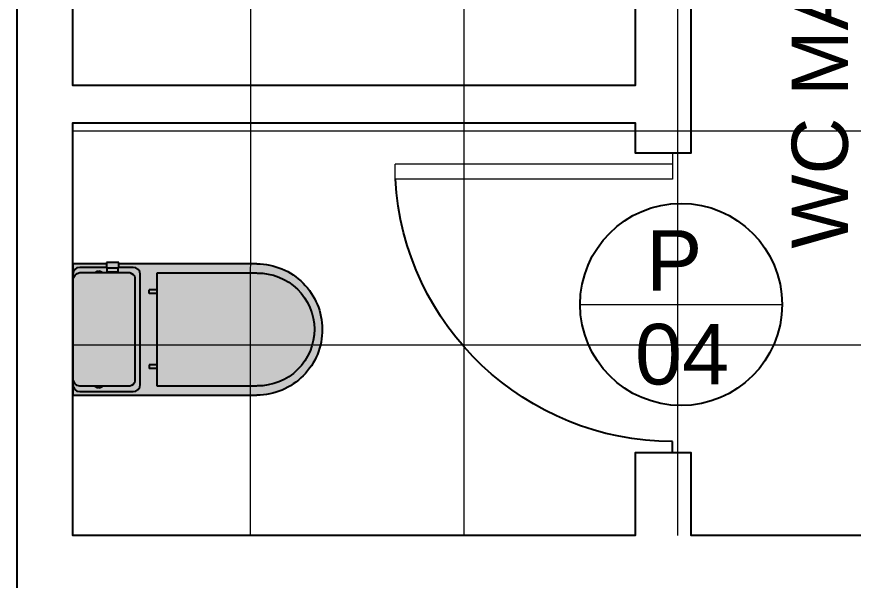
# Model space of a CAD drawing. Extents: x 3377 to 3790, y 1673 to 1846.
# Drawn here: x 3554.873 to 3556.944, y 1743.61 to 1745.004 of the extents above; entities that cross this region are included whole.
import ezdxf
from ezdxf.enums import TextEntityAlignment as Align

# ---------------------------------------------------------------- set-up
doc = ezdxf.new("R2010")
doc.units = 0
doc.header["$LTSCALE"] = 2
for name, color, linetype, lineweight in [('. hachura', 8, 'Continuous', 0), ('. TEXTO', 7, 'Continuous', 0), ('VETRATE_sez_vetro', 151, 'Continuous', 5)]:
    doc.layers.add(name, color=color, linetype=linetype, lineweight=lineweight)
for name, color, linetype in [('. Layaot', 8, 'Continuous'), ('A-PARED', 4, 'Continuous'), ('F-VT-GREIDE', 6, 'Continuous'), ('PROIEZIONI_finissime', 251, 'Continuous')]:
    doc.layers.add(name, color=color, linetype=linetype)
doc.styles.add('75_R80', font='arial.ttf', dxfattribs={"height": 0.15})
doc.styles.add('REGUA-80', font='arial.ttf', dxfattribs={"height": 0.005})

# ---------------------------------------------------------------- blocks, each defined once
blk = doc.blocks.new('W-BAC1A')
at = {"layer": '. Layaot'}
h = blk.add_hatch(color=7, dxfattribs=at)
h.dxf.hatch_style = 1
h.set_gradient(color1=(255, 255, 255), color2=(214, 214, 214), rotation=90, tint=1, name='INVSPHERICAL')
h.paths.add_polyline_path([(0.1753, -0.0171), (0.1746, -0.0157), (0.1733, -0.015), (0.1719, -0.015), (0.1637, -0.015), (0.1466, -0.015), (0.1541, -0.0164), (0.1603, -0.0198), (0.1644, -0.0259), (0.1658, -0.0335), (0.1658, -0.1756), (0.1644, -0.1832), (0.1603, -0.1893), (0.1541, -0.1934), (0.1466, -0.1948), (-0.0003, -0.1948), (-0.1466, -0.1948), (-0.1541, -0.1934), (-0.1596, -0.1893), (-0.1637, -0.1832), (-0.1651, -0.1756), (-0.1651, -0.1374), (-0.1746, -0.1374), (-0.1746, -0.5062, 0.197897), (-0.1234, -0.6292, 0.197897), (-0.0003, -0.6805, 0.198912), (0.1236, -0.6297, 0.200944), (0.1753, -0.5048)])
h.paths.add_polyline_path([(0.0944, -0.2389), (0.0944, -0.2189), (0.1044, -0.2189), (0.1044, -0.2389), (0.1508, -0.2389), (0.1508, -0.5063, -0.20179), (0.1074, -0.6146, -0.201582), (-0.0003, -0.6593, -0.200507), (-0.1071, -0.6142, -0.200715), (-0.1501, -0.5063), (-0.1501, -0.2389), (-0.1056, -0.2389), (-0.1056, -0.2189), (-0.0956, -0.2189), (-0.0956, -0.2389)], flags=16)
h.paths.add_polyline_path([(-0.1541, -0.0164), (-0.1466, -0.015), (-0.163, -0.015), (-0.1726, -0.015), (-0.174, -0.0157), (-0.1746, -0.0171), (-0.1746, -0.0184), (-0.1746, -0.1045), (-0.1651, -0.1045), (-0.1651, -0.0335), (-0.1637, -0.0259), (-0.1596, -0.0198)], flags=17)
h = blk.add_hatch(color=7, dxfattribs=at)
h.dxf.hatch_style = 1
h.set_gradient(color1=(255, 255, 255), color2=(214, 214, 214), rotation=90, tint=1, name='INVSPHERICAL')
h.paths.add_polyline_path([(0.1644, -0.1832), (0.1658, -0.1756), (0.1658, -0.0335), (0.1644, -0.0259), (0.1603, -0.0198), (0.1541, -0.0164), (0.1466, -0.015), (0.1323, -0.015), (0.1391, -0.0171), (0.1453, -0.0212), (0.1494, -0.0266), (0.1514, -0.0335), (0.1514, -0.0752), (0.1535, -0.0752), (0.1541, -0.0752), (0.1541, -0.0758), (0.1562, -0.0799), (0.1569, -0.084), (0.1562, -0.0881), (0.1541, -0.0922), (0.1535, -0.0922), (0.1514, -0.0922), (0.1514, -0.1667), (0.15, -0.1715), (0.1466, -0.1756), (0.1425, -0.1791), (0.1371, -0.1804), (-0.0003, -0.1804), (-0.1371, -0.1804), (-0.1425, -0.1791), (-0.1466, -0.1756), (-0.1494, -0.1715), (-0.1514, -0.1667), (-0.1514, -0.0922), (-0.1528, -0.0922), (-0.1535, -0.0922), (-0.1555, -0.0881), (-0.1562, -0.084), (-0.1555, -0.0799), (-0.1535, -0.0758), (-0.1535, -0.0752), (-0.1528, -0.0752), (-0.1514, -0.0752), (-0.1514, -0.0335), (-0.1487, -0.0266), (-0.1446, -0.0212), (-0.1391, -0.0171), (-0.1323, -0.015), (-0.1466, -0.015), (-0.1541, -0.0164), (-0.1596, -0.0198), (-0.1637, -0.0259), (-0.1651, -0.0335), (-0.1651, -0.1045), (-0.1637, -0.1045), (-0.1637, -0.1066), (-0.1528, -0.1066), (-0.1528, -0.1353), (-0.1637, -0.1353), (-0.1637, -0.1374), (-0.1651, -0.1374), (-0.1651, -0.1756), (-0.1637, -0.1832), (-0.1596, -0.1893), (-0.1541, -0.1934), (-0.1466, -0.1948), (-0.0003, -0.1948), (0.1466, -0.1948), (0.1541, -0.1934), (0.1603, -0.1893)])
h = blk.add_hatch(color=7, dxfattribs=at)
h.dxf.hatch_style = 1
h.set_gradient(color1=(255, 255, 255), color2=(214, 214, 214), rotation=90, tint=1, name='INVSPHERICAL')
h.paths.add_polyline_path([(0.1514, -0.0335), (0.1494, -0.0266), (0.1453, -0.0212), (0.1391, -0.0171), (0.1323, -0.015), (-0.0003, -0.015), (-0.1323, -0.015), (-0.1391, -0.0171), (-0.1446, -0.0212), (-0.1487, -0.0266), (-0.1514, -0.0335), (-0.1514, -0.1667), (-0.1494, -0.1715), (-0.1466, -0.1756), (-0.1425, -0.1791), (-0.1371, -0.1804), (-0.0003, -0.1804), (0.1371, -0.1804), (0.1425, -0.1791), (0.1466, -0.1756), (0.15, -0.1715), (0.1514, -0.1667)])
h = blk.add_hatch(color=252, dxfattribs=at)
h.dxf.hatch_style = 1
h.set_gradient(color1=(132, 132, 132), color2=(173, 173, 173), rotation=90, tint=1, name='CYLINDER')
h.paths.add_polyline_path([(-0.1514, -0.0752), (-0.1528, -0.0752), (-0.1535, -0.0752), (-0.1535, -0.0758), (-0.1555, -0.0799), (-0.1562, -0.084), (-0.1555, -0.0881), (-0.1535, -0.0922), (-0.1528, -0.0922), (-0.1514, -0.0922)])
h.paths.add_polyline_path([(0.1562, -0.0881), (0.1569, -0.084), (0.1562, -0.0799), (0.1541, -0.0758), (0.1541, -0.0752), (0.1535, -0.0752), (0.1514, -0.0752), (0.1514, -0.0922), (0.1535, -0.0922), (0.1541, -0.0922)])
h = blk.add_hatch(color=252, dxfattribs=at)
h.dxf.hatch_style = 1
h.set_gradient(color1=(132, 132, 132), color2=(173, 173, 173), rotation=90, tint=1, name='CYLINDER')
h.paths.add_polyline_path([(-0.1637, -0.1045), (-0.1746, -0.1045), (-0.1787, -0.1045), (-0.1787, -0.1374), (-0.1746, -0.1374), (-0.1637, -0.1374)])
h.paths.add_polyline_path([(-0.1528, -0.1066), (-0.1637, -0.1066), (-0.1637, -0.1353), (-0.1528, -0.1353)])
h = blk.add_hatch(color=252, dxfattribs=at)
h.dxf.hatch_style = 1
h.set_gradient(color1=(132, 132, 132), color2=(173, 173, 173), rotation=90, tint=1, name='CYLINDER')
h.paths.add_polyline_path([(-0.0956, -0.2189), (-0.1056, -0.2189), (-0.1056, -0.2389), (-0.0956, -0.2389)])
h.paths.add_polyline_path([(0.1044, -0.2189), (0.0944, -0.2189), (0.0944, -0.2389), (0.1044, -0.2389)])
h = blk.add_hatch(color=7, dxfattribs=at)
h.dxf.hatch_style = 1
h.set_gradient(color1=(255, 255, 255), color2=(214, 214, 214), rotation=90, tint=1, name='INVSPHERICAL')
h.paths.add_polyline_path([(0.1508, -0.2389), (-0.1501, -0.2389), (-0.1501, -0.5063, 0.200715), (-0.1071, -0.6142, 0.200507), (-0.0003, -0.6593, 0.201582), (0.1074, -0.6146, 0.20179), (0.1508, -0.5063)])
for p, q in [((-0.1746, -0.0171), (-0.174, -0.0157)), ((-0.1746, -0.0184), (-0.1746, -0.0171)), ((-0.1746, -0.0184), (-0.1746, -0.0184)), ((-0.1746, -0.1045), (-0.1746, -0.0184)), ((-0.174, -0.0157), (-0.1726, -0.015)), ((-0.1726, -0.015), (-0.1719, -0.015)), ((-0.1719, -0.015), (-0.163, -0.015)), ((-0.1637, -0.0259), (-0.1596, -0.0198)), ((-0.163, -0.015), (-0.0003, -0.015)), ((-0.1596, -0.0198), (-0.1541, -0.0164)), ((-0.1541, -0.0164), (-0.1466, -0.015)), ((-0.1446, -0.0212), (-0.1487, -0.0266)), ((-0.1391, -0.0171), (-0.1446, -0.0212)), ((-0.1323, -0.015), (-0.1391, -0.0171)), ((-0.1323, -0.015), (-0.1323, -0.015)), ((-0.0003, -0.015), (0.1637, -0.015)), ((0.1391, -0.0171), (0.1323, -0.015)), ((0.1453, -0.0212), (0.1391, -0.0171)), ((0.1494, -0.0266), (0.1453, -0.0212)), ((0.1466, -0.015), (0.1541, -0.0164)), ((0.1466, -0.015), (0.1466, -0.015)), ((0.1541, -0.0164), (0.1603, -0.0198)), ((0.1603, -0.0198), (0.1644, -0.0259)), ((0.1637, -0.015), (0.1719, -0.015)), ((0.1719, -0.015), (0.1733, -0.015)), ((0.1719, -0.015), (0.1719, -0.015)), ((0.1733, -0.015), (0.1746, -0.0157)), ((0.1746, -0.0157), (0.1753, -0.0171)), ((0.1753, -0.0171), (0.1753, -0.0184)), ((0.1753, -0.0184), (0.1753, -0.5062)), ((-0.1651, -0.0335), (-0.1637, -0.0259)), ((-0.1651, -0.0335), (-0.1651, -0.0335)), ((-0.1651, -0.1045), (-0.1651, -0.0335)), ((-0.1487, -0.0266), (-0.1514, -0.0335)), ((-0.1514, -0.0335), (-0.1514, -0.1667)), ((0.1514, -0.0335), (0.1494, -0.0266)), ((0.1514, -0.0335), (0.1514, -0.0335)), ((0.1514, -0.1667), (0.1514, -0.0335)), ((0.1644, -0.0259), (0.1658, -0.0335)), ((0.1658, -0.0335), (0.1658, -0.1756)), ((-0.1555, -0.0799), (-0.1562, -0.084)), ((-0.1562, -0.084), (-0.1555, -0.0881)), ((-0.1535, -0.0758), (-0.1555, -0.0799)), ((-0.1555, -0.0881), (-0.1535, -0.0922)), ((-0.1535, -0.0752), (-0.1535, -0.0758)), ((-0.1535, -0.0752), (-0.1535, -0.0752)), ((-0.1528, -0.0752), (-0.1535, -0.0752)), ((-0.1535, -0.0758), (-0.1535, -0.0758)), ((-0.1535, -0.0758), (-0.1535, -0.0758)), ((-0.1528, -0.0752), (-0.1528, -0.0752)), ((-0.1514, -0.0752), (-0.1528, -0.0752)), ((0.1535, -0.0752), (0.1514, -0.0752)), ((0.1535, -0.0752), (0.1535, -0.0752)), ((0.1541, -0.0752), (0.1535, -0.0752)), ((0.1541, -0.0758), (0.1541, -0.0752)), ((0.1541, -0.0758), (0.1541, -0.0758)), ((0.1541, -0.0758), (0.1541, -0.0758)), ((0.1562, -0.0799), (0.1541, -0.0758)), ((0.1541, -0.0922), (0.1562, -0.0881)), ((0.1569, -0.084), (0.1562, -0.0799)), ((0.1562, -0.0881), (0.1569, -0.084)), ((-0.1787, -0.1045), (-0.1746, -0.1045)), ((-0.1787, -0.1374), (-0.1787, -0.1045)), ((-0.1746, -0.1045), (-0.1637, -0.1045)), ((-0.1637, -0.1045), (-0.1637, -0.1374)), ((-0.1528, -0.1066), (-0.1637, -0.1066)), ((-0.1535, -0.0922), (-0.1528, -0.0922)), ((-0.1535, -0.0922), (-0.1535, -0.0922)), ((-0.1535, -0.0922), (-0.1535, -0.0922)), ((-0.1535, -0.0922), (-0.1535, -0.0922)), ((-0.1535, -0.0922), (-0.1535, -0.0922)), ((-0.1528, -0.0922), (-0.1514, -0.0922)), ((-0.1528, -0.1353), (-0.1528, -0.1066)), ((0.1514, -0.0922), (0.1535, -0.0922)), ((0.1535, -0.0922), (0.1541, -0.0922)), ((0.1535, -0.0922), (0.1535, -0.0922)), ((0.1535, -0.0922), (0.1535, -0.0922)), ((0.1541, -0.0922), (0.1541, -0.0922)), ((0.1541, -0.0922), (0.1541, -0.0922)), ((0.1541, -0.0922), (0.1541, -0.0922)), ((-0.1746, -0.1374), (-0.1787, -0.1374)), ((-0.1746, -0.5062), (-0.1746, -0.1374)), ((-0.1637, -0.1374), (-0.1746, -0.1374)), ((-0.1651, -0.1756), (-0.1651, -0.1374)), ((-0.1637, -0.1353), (-0.1528, -0.1353)), ((-0.1637, -0.1832), (-0.1651, -0.1756)), ((-0.1514, -0.1667), (-0.1494, -0.1715)), ((-0.1514, -0.1667), (-0.1514, -0.1667)), ((-0.1494, -0.1715), (-0.1466, -0.1756)), ((-0.1466, -0.1756), (-0.1425, -0.1791)), ((0.1425, -0.1791), (0.1466, -0.1756)), ((0.1466, -0.1756), (0.15, -0.1715)), ((0.15, -0.1715), (0.1514, -0.1667)), ((0.1658, -0.1756), (0.1644, -0.1832)), ((0.1658, -0.1756), (0.1658, -0.1756)), ((-0.1596, -0.1893), (-0.1637, -0.1832)), ((-0.1541, -0.1934), (-0.1596, -0.1893)), ((-0.1466, -0.1948), (-0.1541, -0.1934)), ((-0.1466, -0.1948), (-0.1466, -0.1948)), ((-0.0003, -0.1948), (-0.1466, -0.1948)), ((-0.1425, -0.1791), (-0.1371, -0.1804)), ((-0.1371, -0.1804), (-0.0003, -0.1804)), ((-0.0003, -0.1804), (0.1371, -0.1804)), ((0.1466, -0.1948), (-0.0003, -0.1948)), ((0.1371, -0.1804), (0.1425, -0.1791)), ((0.1371, -0.1804), (0.1371, -0.1804)), ((0.1541, -0.1934), (0.1466, -0.1948)), ((0.1603, -0.1893), (0.1541, -0.1934)), ((0.1644, -0.1832), (0.1603, -0.1893)), ((-0.1056, -0.2389), (-0.1056, -0.2189)), ((-0.0956, -0.2189), (-0.1056, -0.2189)), ((-0.0956, -0.2389), (-0.0956, -0.2189)), ((0.0944, -0.2189), (0.1044, -0.2189)), ((0.0944, -0.2389), (0.0944, -0.2189)), ((0.1044, -0.2389), (0.1044, -0.2189)), ((-0.1501, -0.5062), (-0.1501, -0.2389)), ((-0.1501, -0.2389), (0.1508, -0.2389)), ((0.1508, -0.2389), (0.1508, -0.5062))]:
    blk.add_line(p, q, dxfattribs=at)
at = {"layer": '. Layaot', "color": 7, "lineweight": 0}
for p, q in [((-0.1746, -0.1045), (-0.1787, -0.1045)), ((-0.1787, -0.1045), (-0.1787, -0.1374)), ((-0.1637, -0.1045), (-0.1746, -0.1045)), ((-0.1637, -0.1374), (-0.1637, -0.1045)), ((-0.1528, -0.1066), (-0.1637, -0.1066)), ((-0.1637, -0.1066), (-0.1637, -0.1353)), ((-0.1528, -0.1353), (-0.1528, -0.1066)), ((-0.1787, -0.1374), (-0.1746, -0.1374)), ((-0.1746, -0.1374), (-0.1637, -0.1374)), ((-0.1637, -0.1353), (-0.1528, -0.1353))]:
    blk.add_line(p, q, dxfattribs=at)
at = {"layer": '. Layaot'}
for centre, radius, start, end in [((0.0003, -0.5055), 0.175, 180.2238, 225), ((0.0003, -0.5089), 0.1504, 179.0603, 224.4118), ((0.0003, -0.5089), 0.1504, 315.3515, 0.9397), ((0.0003, -0.5055), 0.175, 314.7762, 359.7762), ((0.0003, -0.5089), 0.1504, 224.4118, 269.7633), ((0.0003, -0.5089), 0.1504, 269.7633, 315.3515), ((0.0003, -0.5055), 0.175, 225, 269.7762), ((0.0003, -0.5055), 0.175, 269.7762, 314.7762)]:
    blk.add_arc(centre, radius, start, end, dxfattribs=at)
blk = doc.blocks.new('A$Cf38367bd')
at = {"layer": '. hachura', "ltscale": 10}
h = blk.add_hatch(dxfattribs=at)
h.set_pattern_fill('_USER', color=256, scale=0.57, style=0, double=1, pattern_type=0)
h.set_pattern_definition([(360, (3.3001, 8.85), (2e-16, 0.57), []), (90, (3.3001, 8.85), (-0.57, 1e-16), [])])
h.paths.add_polyline_path([(0.1502, 8.85), (0.1502, 5.35), (3.3001, 5.35), (3.3001, 8.85)])
at = {"layer": 'A-PARED'}
for points in [[(0, 12.65), (0.0001, 4.28)], [(3.3001, 5.35), (1.7997, 5.35), (1.7998, 5.5705), (1.6501, 5.5705), (1.6501, 5.35), (0.1498, 5.35), (0.1499, 6.45), (1.6501, 6.45), (1.6501, 6.3705), (1.7999, 6.3705), (1.8, 6.7705)], [(1.6501, 6.7705), (1.6501, 6.55), (0.15, 6.55), (0.1501, 7.6501)]]:
    blk.add_lwpolyline(points, dxfattribs=at)
at = {"layer": 'PROIEZIONI_finissime', "extrusion": (-1.22461e-16, 4.21884e-32, -1)}
blk.add_line((1.7503, 5.5705), (1.7503, 5.6005), dxfattribs=at)
blk.add_arc((-1.7512, 6.3425), 0.742, 270.065, 356.7527, dxfattribs=at)
at = {"layer": 'VETRATE_sez_vetro', "extrusion": (-1.22461e-16, 4.21884e-32, -1)}
for p, q in [((1.7503, 6.3705), (1.7503, 6.3005)), ((1.7503, 6.3405), (1.0103, 6.3405)), ((1.7503, 6.3005), (1.0103, 6.3005))]:
    blk.add_line(p, q, dxfattribs=at)
at = {"layer": 'VETRATE_sez_vetro'}
blk.add_line((1.0103, 6.3005), (1.0103, 6.3405), dxfattribs=at)
at = {"layer": '. Layaot', "xscale": -1, "rotation": 90}
blk.add_blockref('W-BAC1A', (0.1349, 5.8996), dxfattribs=at)
at = {"layer": '. TEXTO', "color": 3, "style": '75_R80'}
blk.add_text('WC MASC.', height=0.15, rotation=90, dxfattribs=at).set_placement((2.2179, 6.1149))

msp = doc.modelspace()

# ---------------------------------------------------------------- linework, layer by layer
at = {"layer": '. TEXTO', "color": 1}
msp.add_line((3556.2677, 1744.2923), (3556.7677, 1744.2923), dxfattribs=at)
at = {"color": 1}
msp.add_circle((3556.5177, 1744.2923), 0.25, dxfattribs=at)

# ---------------------------------------------------------------- block references
at = {"layer": 'F-VT-GREIDE', "xscale": 0.9279707071416609, "yscale": 0.9279707071416609, "zscale": 0.9279707071416609, "rotation": 359.9998069263055}
msp.add_blockref('A$Cf38367bd', (3554.8725, 1738.7561), dxfattribs=at)

# ---------------------------------------------------------------- texts
at = {"layer": '. TEXTO', "color": 3, "style": 'REGUA-80'}
for tag, p in [('P', (3556.5004, 1744.3262)), ('04', (3556.5201, 1744.0944))]:
    msp.add_attdef(tag, text='', height=0.15, dxfattribs=at).set_placement(p, align=Align.CENTER)

doc.saveas('drawing.dxf')
